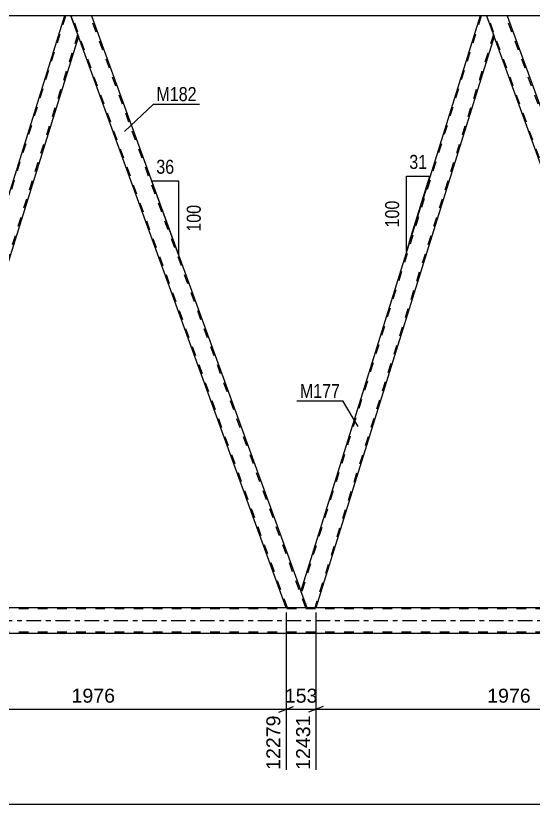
# Model space of a CAD drawing. Header units: millimetres. Extents: x 0 to 841, y 0 to 594.
# Drawn here: x 529.9 to 635.9, y 272.8 to 434.3 of the extents above; entities that cross this region are included whole.
import ezdxf

# ---------------------------------------------------------------- set-up
doc = ezdxf.new("R2010")
doc.units = ezdxf.units.MM
doc.linetypes.add('DXK_LINE_DOT2', pattern=[3.9198, 1.9599, -1.9599])
doc.linetypes.add('DXK_LINE_DOT3', pattern=[5.9187, 2.979, -0.9799, 0.9799, -0.9799])
doc.styles.add('Arial', font='ARIAL.TTF', dxfattribs={"height": 0.2})
doc.styles.add('Arial Narrow', font='ARIALN.TTF', dxfattribs={"height": 0.2})

# ---------------------------------------------------------------- blocks, each defined once
blk = doc.blocks.new('Part-318465270-4450 - 4424')
at = {"color": 2, "linetype": 'Continuous'}
for p, q in [((630.56, 434.28), (626.3, 434.28)), ((630.56, 434.28), (672.93, 317.88)), ((668.67, 317.88), (627.85, 430.03))]:
    blk.add_line(p, q, dxfattribs=at)
at = {"color": 7, "linetype": 'DXK_LINE_DOT2'}
for p, q in [((626.3, 434.28), (627.85, 430.03)), ((670.68, 313.06), (626.56, 434.28)), ((626.56, 434.28), (626.58, 434.28)), ((674.43, 313.06), (630.3, 434.28)), ((670.42, 313.06), (668.67, 317.88)), ((674.68, 313.06), (672.93, 317.88)), ((674.68, 313.06), (670.42, 313.06))]:
    blk.add_line(p, q, dxfattribs=at)
blk = doc.blocks.new('Part-318465270-4464 - 4424')
at = {"color": 2, "linetype": 'Continuous'}
for p, q in [((624.99, 434.28), (588.28, 316.53)), ((626.3, 434.28), (624.99, 434.28)), ((626.3, 434.28), (627.85, 430.03)), ((627.85, 430.03), (591.39, 313.06)), ((589.55, 313.06), (588.28, 316.53))]:
    blk.add_line(p, q, dxfattribs=at)
at = {"color": 7, "linetype": 'DXK_LINE_DOT2'}
for p, q in [((625.24, 434.28), (588.42, 316.16)), ((627.72, 430.4), (591.14, 313.06)), ((591.39, 313.06), (589.55, 313.06))]:
    blk.add_line(p, q, dxfattribs=at)
blk = doc.blocks.new('Part-318465270-4501 - 4424')
at = {"color": 7, "linetype": 'DXK_LINE_DOT2'}
for p, q in [((540.1, 434.28), (503.28, 316.16)), ((542.58, 430.4), (506.01, 313.06)), ((503.57, 317.88), (503.15, 316.53)), ((504.41, 313.06), (503.15, 316.53)), ((507.76, 317.88), (506.26, 313.06)), ((506.26, 313.06), (504.41, 313.06))]:
    blk.add_line(p, q, dxfattribs=at)
at = {"color": 2, "linetype": 'Continuous'}
for p, q in [((539.85, 434.28), (503.57, 317.88)), ((541.17, 434.28), (539.85, 434.28)), ((542.72, 430.03), (541.17, 434.28)), ((542.72, 430.03), (507.76, 317.88))]:
    blk.add_line(p, q, dxfattribs=at)
blk = doc.blocks.new('Part-318465270-4543 - 4424')
at = {"color": 2, "linetype": 'Continuous'}
for p, q in [((545.43, 434.28), (541.17, 434.28)), ((545.43, 434.28), (588.28, 316.53)), ((585.29, 313.06), (542.72, 430.03))]:
    blk.add_line(p, q, dxfattribs=at)
at = {"color": 7, "linetype": 'DXK_LINE_DOT2'}
for p, q in [((541.17, 434.28), (542.72, 430.03)), ((585.55, 313.06), (541.42, 434.28)), ((541.42, 434.28), (541.44, 434.28)), ((589.29, 313.06), (545.17, 434.28)), ((589.55, 313.06), (588.28, 316.53)), ((589.55, 313.06), (585.29, 313.06))]:
    blk.add_line(p, q, dxfattribs=at)
blk = doc.blocks.new('Part-318465270-4766 - 4424')
at = {"color": 2, "linetype": 'Continuous'}
for p, q in [((539.85, 434.28), (460.29, 434.28)), ((624.99, 434.28), (545.43, 434.28)), ((710.12, 434.28), (630.56, 434.28))]:
    blk.add_line(p, q, dxfattribs=at)
at = {"color": 7, "linetype": 'DXK_LINE_DOT2'}
for p, q in [((545.43, 434.28), (539.85, 434.28)), ((630.56, 434.28), (624.99, 434.28))]:
    blk.add_line(p, q, dxfattribs=at)
blk = doc.blocks.new('Part-318465270-4771 - 4424')
at = {"color": 7, "linetype": 'DXK_LINE_DOT2'}
for p, q in [((779.44, 312.82), (94.15, 312.82)), ((779.44, 308.02), (94.15, 308.02))]:
    blk.add_line(p, q, dxfattribs=at)
at = {"color": 2, "linetype": 'Continuous'}
for p, q in [((665.96, 313.06), (510.9, 313.06)), ((665.96, 307.78), (510.9, 307.78))]:
    blk.add_line(p, q, dxfattribs=at)
at = {"color": 7, "linetype": 'DXK_LINE_DOT3'}
blk.add_line((94.15, 310.42), (779.44, 310.42), dxfattribs=at)
blk = doc.blocks.new('StraightDimension-318465270-5620 - 4424')
at = {"color": 7, "linetype": 'Continuous'}
blk.add_line((49.87, 272.81), (788.7, 272.81), dxfattribs=at)
blk = doc.blocks.new('AngleDimension-318465270-9978 - 4424')
at = {"color": 7, "linetype": 'Continuous'}
for p, q in [((562.48, 387.43), (557.75, 400.43)), ((563.29, 400.43), (557.75, 400.43)), ((563.29, 385.2), (557.75, 400.43)), ((563.29, 385.2), (563.29, 400.43))]:
    blk.add_line(p, q, dxfattribs=at)
at = {"color": 0}
for points in [[(562.95, 401.33), (562.95, 405.53), (558.09, 405.53), (558.09, 401.33)], [(568.39, 396.16), (564.19, 396.16), (564.19, 389.47), (568.39, 389.47)]]:
    blk.add_wipeout(points, dxfattribs=at)
at = {"color": 3, "style": 'Arial Narrow'}
blk.add_text('36', height=2.863, dxfattribs=at).set_placement((558.69, 401.93))
blk.add_text('100', height=2.863, rotation=90.0002, dxfattribs=at).set_placement((567.79, 390.07))
blk = doc.blocks.new('StraightDimension-318465270-5797 - 4424')
at = {"color": 7, "linetype": 'Continuous'}
for p, q in [((585.29, 312.06), (585.29, 279.85)), ((591.39, 312.06), (591.39, 279.85)), ((583.79, 291.66), (586.79, 292.86)), ((585.29, 292.26), (591.39, 292.26)), ((592.89, 292.86), (589.89, 291.66))]:
    blk.add_line(p, q, dxfattribs=at)
at = {"color": 0}
blk.add_wipeout([(592.28, 293.01), (592.28, 297.21), (584.41, 297.21), (584.41, 293.01)], dxfattribs=at)
at = {"color": 0, "linetype": 'Continuous'}
blk.add_wipeout([(590.79, 291.56), (586.59, 291.56), (586.59, 279.25), (590.79, 279.25)], dxfattribs=at)
at = {"color": 3, "style": 'Arial'}
blk.add_text('153', height=2.865, dxfattribs=at).set_placement((585.01, 293.61))
at = {"color": 3, "linetype": 'Continuous', "style": 'Arial'}
blk.add_text('12431', height=2.865, rotation=90.0002, dxfattribs=at).set_placement((590.19, 279.85))
blk = doc.blocks.new('StraightDimension-318465270-5817 - 4424')
at = {"color": 7, "linetype": 'Continuous'}
for p, q in [((506.26, 312.06), (506.26, 279.85)), ((585.29, 312.06), (585.29, 279.85)), ((507.76, 292.86), (504.76, 291.66)), ((506.26, 292.26), (585.29, 292.26)), ((583.79, 291.66), (586.79, 292.86))]:
    blk.add_line(p, q, dxfattribs=at)
at = {"color": 0}
blk.add_wipeout([(550.82, 293.01), (550.82, 297.21), (540.73, 297.21), (540.73, 293.01)], dxfattribs=at)
at = {"color": 0, "linetype": 'Continuous'}
blk.add_wipeout([(584.69, 291.56), (580.49, 291.56), (580.49, 279.25), (584.69, 279.25)], dxfattribs=at)
at = {"color": 3, "style": 'Arial'}
blk.add_text('1976', height=2.865, dxfattribs=at).set_placement((541.33, 293.61))
at = {"color": 3, "linetype": 'Continuous', "style": 'Arial'}
blk.add_text('12279', height=2.865, rotation=90.0002, dxfattribs=at).set_placement((584.09, 279.85))
blk = doc.blocks.new('StraightDimension-318465270-5777 - 4424')
at = {"color": 7, "linetype": 'Continuous'}
for p, q in [((591.39, 312.06), (591.39, 279.85)), ((670.42, 312.06), (670.42, 279.85)), ((592.89, 292.86), (589.89, 291.66)), ((591.39, 292.26), (670.42, 292.26)), ((668.92, 291.66), (671.92, 292.86))]:
    blk.add_line(p, q, dxfattribs=at)
at = {"color": 0}
blk.add_wipeout([(635.96, 293.01), (635.96, 297.21), (625.86, 297.21), (625.86, 293.01)], dxfattribs=at)
at = {"color": 0, "linetype": 'Continuous'}
blk.add_wipeout([(669.82, 291.56), (665.62, 291.56), (665.62, 279.25), (669.82, 279.25)], dxfattribs=at)
at = {"color": 3, "style": 'Arial'}
blk.add_text('1976', height=2.865, dxfattribs=at).set_placement((626.46, 293.61))
at = {"color": 3, "linetype": 'Continuous', "style": 'Arial'}
blk.add_text('14407', height=2.865, rotation=90.0002, dxfattribs=at).set_placement((669.22, 279.85))
blk = doc.blocks.new('AngleDimension-318465270-9992 - 4424')
at = {"color": 7, "linetype": 'Continuous'}
for p, q in [((609.92, 401.42), (614.74, 401.42)), ((609.92, 385.95), (614.74, 401.42)), ((609.92, 385.95), (609.92, 401.42)), ((610.57, 388.03), (614.74, 401.42))]:
    blk.add_line(p, q, dxfattribs=at)
at = {"color": 0}
for points in [[(614.76, 402.32), (614.76, 406.52), (609.9, 406.52), (609.9, 402.32)], [(609.02, 397.02), (604.82, 397.02), (604.82, 390.34), (609.02, 390.34)]]:
    blk.add_wipeout(points, dxfattribs=at)
at = {"color": 3, "style": 'Arial Narrow'}
blk.add_text('31', height=2.863, dxfattribs=at).set_placement((610.5, 402.92))
blk.add_text('100', height=2.863, rotation=90.0002, dxfattribs=at).set_placement((608.42, 390.94))
blk = doc.blocks.new('Mark-318465270-4460 - 4424')
at = {"color": 0}
blk.add_wipeout([(596.32, 356.01), (596.32, 359.01), (588.09, 359.01), (588.09, 356.01)], dxfattribs=at)
blk.add_wipeout([(596.32, 356.01), (596.32, 359.01), (588.09, 359.01), (588.09, 356.01)], dxfattribs=at)
at = {"color": 30, "linetype": 'Continuous'}
for p in [(587.49, 355.41), (600.04, 350.18)]:
    blk.add_line(p, (596.92, 355.41), dxfattribs=at)
at = {"color": 3, "style": 'Arial Narrow'}
blk.add_text('M177', height=2.863, dxfattribs=at).set_placement((588.09, 356.01))
blk = doc.blocks.new('Mark-318465270-4539 - 4424')
at = {"color": 0}
blk.add_wipeout([(566.95, 416.81), (566.95, 419.81), (558.72, 419.81), (558.72, 416.81)], dxfattribs=at)
blk.add_wipeout([(566.95, 416.81), (566.95, 419.81), (558.72, 419.81), (558.72, 416.81)], dxfattribs=at)
at = {"color": 30, "linetype": 'Continuous'}
for p, q in [((552.19, 410.56), (558.12, 416.21)), ((558.12, 416.21), (567.55, 416.21))]:
    blk.add_line(p, q, dxfattribs=at)
at = {"color": 3, "style": 'Arial Narrow'}
blk.add_text('M182', height=2.863, dxfattribs=at).set_placement((558.72, 416.81))

msp = doc.modelspace()

# ---------------------------------------------------------------- block references
for name in ['Part-318465270-4766 - 4424', 'Part-318465270-4501 - 4424', 'Part-318465270-4543 - 4424', 'Part-318465270-4464 - 4424', 'Part-318465270-4450 - 4424', 'Part-318465270-4771 - 4424']:
    msp.add_blockref(name, (0, 0))

# ---------------------------------------------------------------- next in the draw order: block references
msp.add_blockref('StraightDimension-318465270-5620 - 4424', (0, 0))

# ---------------------------------------------------------------- next in the draw order: block references
for name in ['Mark-318465270-4539 - 4424', 'AngleDimension-318465270-9978 - 4424', 'AngleDimension-318465270-9992 - 4424', 'Mark-318465270-4460 - 4424', 'StraightDimension-318465270-5797 - 4424']:
    msp.add_blockref(name, (0, 0))

# ---------------------------------------------------------------- next in the draw order: block references
for name in ['StraightDimension-318465270-5817 - 4424', 'StraightDimension-318465270-5777 - 4424']:
    msp.add_blockref(name, (0, 0))

doc.saveas('drawing.dxf')
